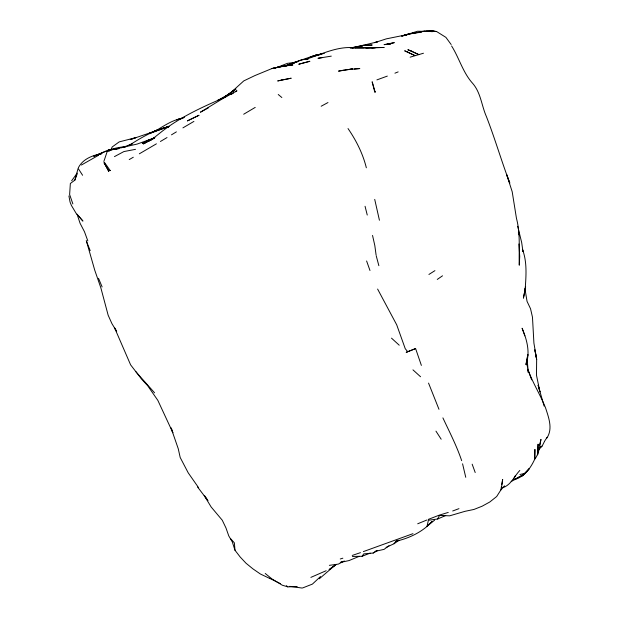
<?xml version="1.0" encoding="UTF-8"?>
<svg xmlns="http://www.w3.org/2000/svg" width="619" height="619" viewBox="0 0 619 619"><rect width="100%" height="100%" fill="white"/><g stroke="black" fill="none" stroke-linecap="round" stroke-linejoin="round"><path stroke-width="0.93" d="M534.793 457.967L534.917 449.409L534.677 459.306C530.452 468.39 524.347 476.955 514.087 479.702L524.564 473.961L529.206 468.66L521.5 476.336L524.564 473.961L511.17 481.551M501.552 487.261L502.659 479.477L501.746 484.731M525.152 289.677C526.034 276.376 527.318 262.402 522.56 249.643L522.954 251.469L521.685 242.563L517.701 226.314M427.327 525.121L428.371 520.269L437.641 519.008L439.49 515.449L449.634 515.836L465.001 511.325L473.953 509.452L482.139 506.203L489.768 502.009L496.67 496.531L500.841 489.993L501.444 486.488M538.963 447.506L538.29 450.222L542.035 446.121L540.341 447.003M539.412 445.695L540.975 439.358C539.683 446.237 539.164 453.642 534.677 459.306M72.864 203.914L69.63 194.536L70.349 183.479L74.845 180.152L78.118 168.36L82.598 175.262M103.853 161.482L107.412 150.85L137.209 144.049L154.804 137.728L144.614 142.068L149.558 139.685L146.363 141.434M375.168 92.107L372.151 81.778L374.812 92.246L375.269 91.805M74.845 180.152L77.12 174.094M110.654 150.378L112.209 146.951L119.165 141.906L135.987 137.58L130.245 139.577L154.502 131.352L149.04 133.503L156.878 130.276L149.612 133.456L158.348 129.479M542.445 445.479L544.457 441.517M502.868 487.71C511.325 484.685 514.165 476.367 519.821 470.44M513.267 479.624L515.434 475.508M546.577 438.445C553.193 429.16 548.72 417.686 545.602 408.014C540.503 395.069 532.928 383.246 528.154 370.177L531.651 379.849M544.681 441.03L547.134 437.262M352.381 556.458L362.115 556.264L363.755 553.881L373.149 553.046L377.311 550.655M71.634 180.787L77.213 173.127M386.124 547.405L394.032 543.737L395.943 541.269L398.203 540.209M78.342 167.757C82.946 158.859 92.401 155.454 101.593 153.582M500.841 489.993L504.493 485.838M320.534 576.513L312.409 584.104L302.714 587.918M319.311 578.788L336.009 564.458L329.076 569.635L336.349 564.412L338.431 564.064L344.326 560.953M233.185 91.287L235.955 89.02L225.641 96.162L228.659 94.498L217.695 100.379L222.886 98.22L220.612 99.303M373.149 553.046L376.793 550.593M434.6 520.192L426.53 526.514L432.209 521.399C422.762 531.853 409.507 538.135 395.943 541.269M388.98 545.749L384.051 549.37L375.246 551.336M224.658 97.005L234.57 89.77L228.334 94.908L243.762 80.911L254.92 75.564L271.942 68.554L283.657 65.916L292.911 64.941L285.374 65.916M437.262 279.432L442.523 275.803M394.032 543.737L399.054 540.279M154.061 138.083L143.36 143.956L154.085 138.006L149.14 140.799L142.254 143.275L151.701 139.615L161.466 131.824C179.905 117.401 201.477 107.373 222.886 98.22M428.913 274.465L434.925 270.642M231.274 94.382L233.711 92.835M235.336 91.805L236.961 90.769L222.144 98.978L200.409 112.217L208.541 107.783M81.391 165.025L98.529 155.284M171.478 134.841L176.384 131.862M154.758 137.403L149.14 140.799L153.28 138.702M182.922 127.878L193.917 121.409M231.328 92.835L218.948 100.154M160.414 141.488L167.022 137.557M255.214 107.404L243.685 114.236M540.387 447.096L542.035 446.121M225.184 96.866L226.716 95.96M156.421 143.825L139.345 153.806M129.216 159.578L133.302 157.241M220.681 99.202L229.726 94.158M114.453 156.622L123.893 151.57L135.515 149.334M222.26 98.336L220.658 99.218L222.19 98.406M321.176 106.236L327.977 102.545M128.597 145.627L130.168 144.776C142.03 136.931 154.642 130.067 168.569 126.756M158.394 129.526L152.568 132.628C162.248 127.243 171.448 119.962 182.682 118.268M130.771 144.567L132.466 143.678L124.048 146.982M275.679 67.974L287.34 63.37L295.735 62.264M289.375 64.809L297.182 61.474L291.17 64.128M97.036 155.152C106.112 150.332 116.008 147.337 126.284 146.564L122.585 147.562M155.183 131.669L161.544 128.744L169.095 126.284L160.035 129.688M326.159 570.718L310.87 577.388M289.282 64.825L294.273 62.534L313.5 55.795L320.874 54.302M179.386 119.289L181.94 118.152M97.701 154.959L101.802 153.133L93.918 156.15M437.641 519.008L445.688 515.526L439.49 515.449M106.244 151.113L97.554 154.866L101.833 153.613M158.921 130.176L164.252 127.94L161.544 128.744L168.523 126.787M341.889 561.781L340.249 562.47L349.008 560.574L359.283 556.334M182.798 117.796L184.508 117.092M417.701 523.782L426.878 520.014M412.974 533.671L363.368 551.599M415.604 348.574L406.273 352.296L415.604 348.574L421.377 365.411M285.715 65.807L297.182 61.474L289.228 64.407M394.93 73.181L398.156 71.897M285.754 65.831L300.819 60.082L308.633 58.697L304.989 59.594C321.462 54.433 337.711 45.636 355.546 47.895L350.725 47.717L359.523 46.711L355.848 47.369M428.286 519.403L438.972 515.263M362.115 556.264L370.224 553.115M166.542 127.661L168.322 126.98M309.987 57.405L315.69 55.223L324.008 53.381L315.69 55.223L310.498 57.211L315.69 55.223L320.982 54.248M404.052 35.453L405.7 34.834L402.195 36.157M452.698 510.992L458.965 508.656M387.339 76.091L376.894 79.897M284.763 65.985L292.841 63.068M352.219 555.444L360.459 552.651M290.953 64.19L287.433 65.351L290.976 64.368M403.302 35.608L417.57 31.244L424.263 31.368M401.553 36.181L409.979 33.441M93.91 156.205L100.905 153.976M423.466 53.226L410.142 57.165M340.257 558.988L342.856 558.191M439.49 515.085L448.249 512.424M121.386 147.755L123.158 147.237M292.787 63.223L297.19 61.939L293.576 62.813L295.441 62.403M314.529 56.136L320.882 54.364M183.843 117.726L176.485 119.777L182.62 118.422M352.381 47.918L377.59 41.813L374.557 42.665L386.318 38.858L406.869 34.695M350.277 48.081L363.206 45.303L372.205 45.001L366.185 45.442M403.333 35.654L414.676 32.745L403.487 35.577M421.508 32.165L411.387 33.612L415.125 32.722M519.921 474.494L524.827 473.365M279.347 67.185L283.858 66.187M285.947 65.9L288.74 65.335L279.718 66.651L283.487 66.163M365.682 45.574L367.485 45.233L365.597 45.489M352.165 48.027L354.006 47.694M411.387 33.612C419.752 32.289 428.34 29.627 436.797 31.654L445.904 37.364L451.15 44.522M322.29 57.59L317.973 58.302L331.289 56.128M360.869 46.139L362.757 45.876M360.784 46.162L362.587 45.922M329.347 565.34L336.349 564.412M317.748 54.782L321.369 54.317M430.066 31.252L432.921 30.95L436.472 31.561M351.577 69.274L347.909 69.591L359.817 68.554L354.323 69.034M371.887 47.996L375.501 47.694L365.535 47.988L384.159 47.485L355.654 47.911L364.374 48.05M432.921 30.95L426.12 31.259M272.136 579.036L282.279 585.21L287.835 586.866L297.205 586.619M424.417 31.29L422.707 31.329L424.487 31.391M289.715 586.34L302.087 588.05M107.412 150.85L109.223 151.407M269.296 578.239L260.398 574.014L252.9 568.846L246.037 563.244L240.157 556.976L234.988 550.252L232.311 541.935L228.767 535.892L225.981 527.976L222.267 520.223L211.125 506.953L204.224 495.517M269.427 578.223L280.438 583.663M286.342 585.675L287.835 586.866M265.226 573.473L271.687 578.711M278.233 94.49L281.854 97.531M412.958 369.853L420.556 376.754M391.51 338.152L399.232 345.209M230.694 538.77L234.369 542.855L234.988 550.252M154.564 392.81L136.203 372.112L130.624 364.87L114.53 327.753L116.666 331.42L111.907 323.598L108.155 315.226L100.843 287.82L94.738 270.17L86.265 240.489M407.751 351.754L405.252 348.721L396.709 324.828L377.605 289.065M198.598 487.702L188.23 472.862L180.191 457.487L178.272 448.806L170.952 427.621M197.407 486.751L207.922 500.647L204.897 496.02M135.94 371.709L141.395 378.921L147.639 385.676L157.853 400.4L172.879 432.743L171.44 428.433M435.962 431.141L441.177 439.219M348.025 128.559C356.242 140.513 362.858 153.659 366.34 167.788M451.576 45.922C459.298 58.147 462.919 72.694 472.815 83.542C480.886 92.935 481.559 105.671 486.41 116.589C494.952 138.524 501.475 161.141 509.808 183.147L506.744 174.782L512.199 191.751L516.47 218.422C520.579 233.703 518.753 249.589 519.271 265.195L519.72 256.367L518.939 243.971M442.902 417.879L442.933 417.941C449.51 432.039 456.721 445.897 461.673 460.683M98.522 278.31L102.127 286.922M428.541 383.091L438.972 409.298M86.691 241.859L90.188 250.625M87.821 240.915L84.47 231.73L80.091 223.312L77.066 214.22L82.938 221.091L76.245 213.532L71.394 205.415L70.055 202.049L68.918 195.968M472.165 464.18L475.206 472.537M524.842 335.862L522.103 328.232C526.862 339.591 530.529 352.544 525.895 364.583L527.868 354.54L527.133 359.128L528.286 372.476L527.759 368.862M366.603 260.978L369.984 270.495M376.251 255.902L378.859 265.683M365.055 206.282L367.253 215.048M465.759 477.311L462.571 463.809M544.124 406.11L538.104 385.18L539.938 391.943L536.48 375.215L536.658 359.376L533.911 343.088L532.472 317.191L530.553 308.788L527.04 301.345L524.966 288.864M372.537 235.421L374.82 245.573L376.104 255.121M374.719 199.38L379.424 220.248M518.382 232.388L518.799 234.733M527.125 364.436L527.419 366.34M527.102 364.343L527.496 367.052M538.073 444.272L537.656 454.725L538.073 444.272M525.601 286.814L523.457 298.018L525.601 286.814M198.908 115.312L187.441 120.867L198.908 115.312M309.771 61.296L298.884 64.183L309.771 61.296M394.171 42.68L384.074 44.645L390.744 43.941L386.473 44.444L394.171 42.68M281.715 80.021L277.676 80.957L291.201 78.211L281.715 80.021M274.867 67.889L271.942 68.554L283.657 65.916L274.867 67.889M110.461 149.705L107.954 150.193L119.034 148.552L110.461 149.705M343.112 70.28L338.485 71.139L352.683 68.895L343.112 70.28M429.571 31.399L424.224 31.236L432.441 31.639L429.571 31.399M110.252 170.589L108.627 170.403L103.984 162.658L108.805 171.44L104.449 162.387L110.252 170.589M411.016 50.843L407.851 49.713L418.846 54.642L411.016 50.843M407.449 51.988L404.664 50.804L415.047 55.64L407.449 51.988M536.658 359.376L534.87 349.967L536.658 359.376"/></g></svg>
